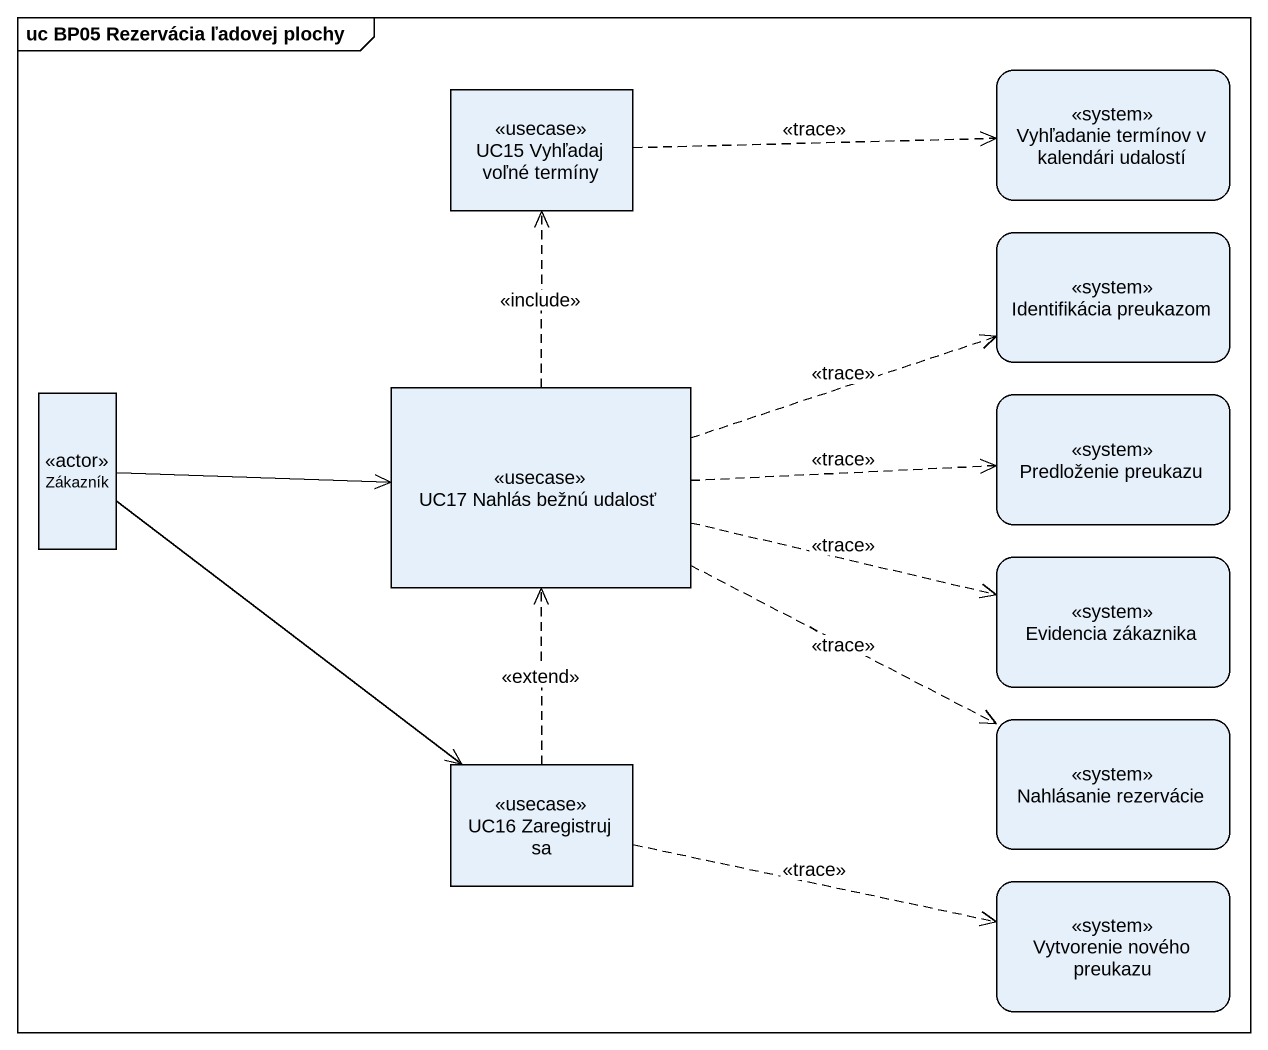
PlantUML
@startuml
mainframe uc BP05 Rezervácia ľadovej plochy
hide empty description
state "UC15 Vyhľadaj voľné termíny" as UC15_Vyhľadaj_voľné_termíny <<usecase>>
state "Vyhľadanie termínov v kalendári udalostí" as Vyhľadanie_termínov_v <<system>>
state "Identifikácia preukazom" as Identifikácia_preukazom <<system>>
state Zákazník <<actor>>
state "UC17 Nahlás bežnú udalosť" as UC17_Nahlás_bežnú_udalosť <<usecase>>
state "Predloženie preukazu" as Predloženie_preukazu <<system>>
state "Evidencia zákaznika" as Evidencia_zákaznika <<system>>
state "Nahlásanie rezervácie" as Nahlásanie_rezervácie <<system>>
state "UC16 Zaregistruj sa" as UC16_Zaregistruj_sa <<usecase>>
state "Vytvorenie nového preukazu" as Vytvorenie_nového_preukazu <<system>>
UC15_Vyhľadaj_voľné_termíny -right[dashed]-> Vyhľadanie_termínov_v : <<trace>>
Zákazník -right-> UC17_Nahlás_bežnú_udalosť
Zákazník --> UC16_Zaregistruj_sa
UC17_Nahlás_bežnú_udalosť -up[dashed]-> UC15_Vyhľadaj_voľné_termíny : <<include>>
UC17_Nahlás_bežnú_udalosť -right[dashed]-> Identifikácia_preukazom : <<trace>>
UC17_Nahlás_bežnú_udalosť -right[dashed]-> Predloženie_preukazu : <<trace>>
UC17_Nahlás_bežnú_udalosť -right[dashed]-> Evidencia_zákaznika : <<trace>>
UC17_Nahlás_bežnú_udalosť -right[dashed]-> Nahlásanie_rezervácie : <<trace>>
UC16_Zaregistruj_sa -up[dashed]-> UC17_Nahlás_bežnú_udalosť : <<extend>>
UC16_Zaregistruj_sa -right[dashed]-> Vytvorenie_nového_preukazu : <<trace>>
@enduml
